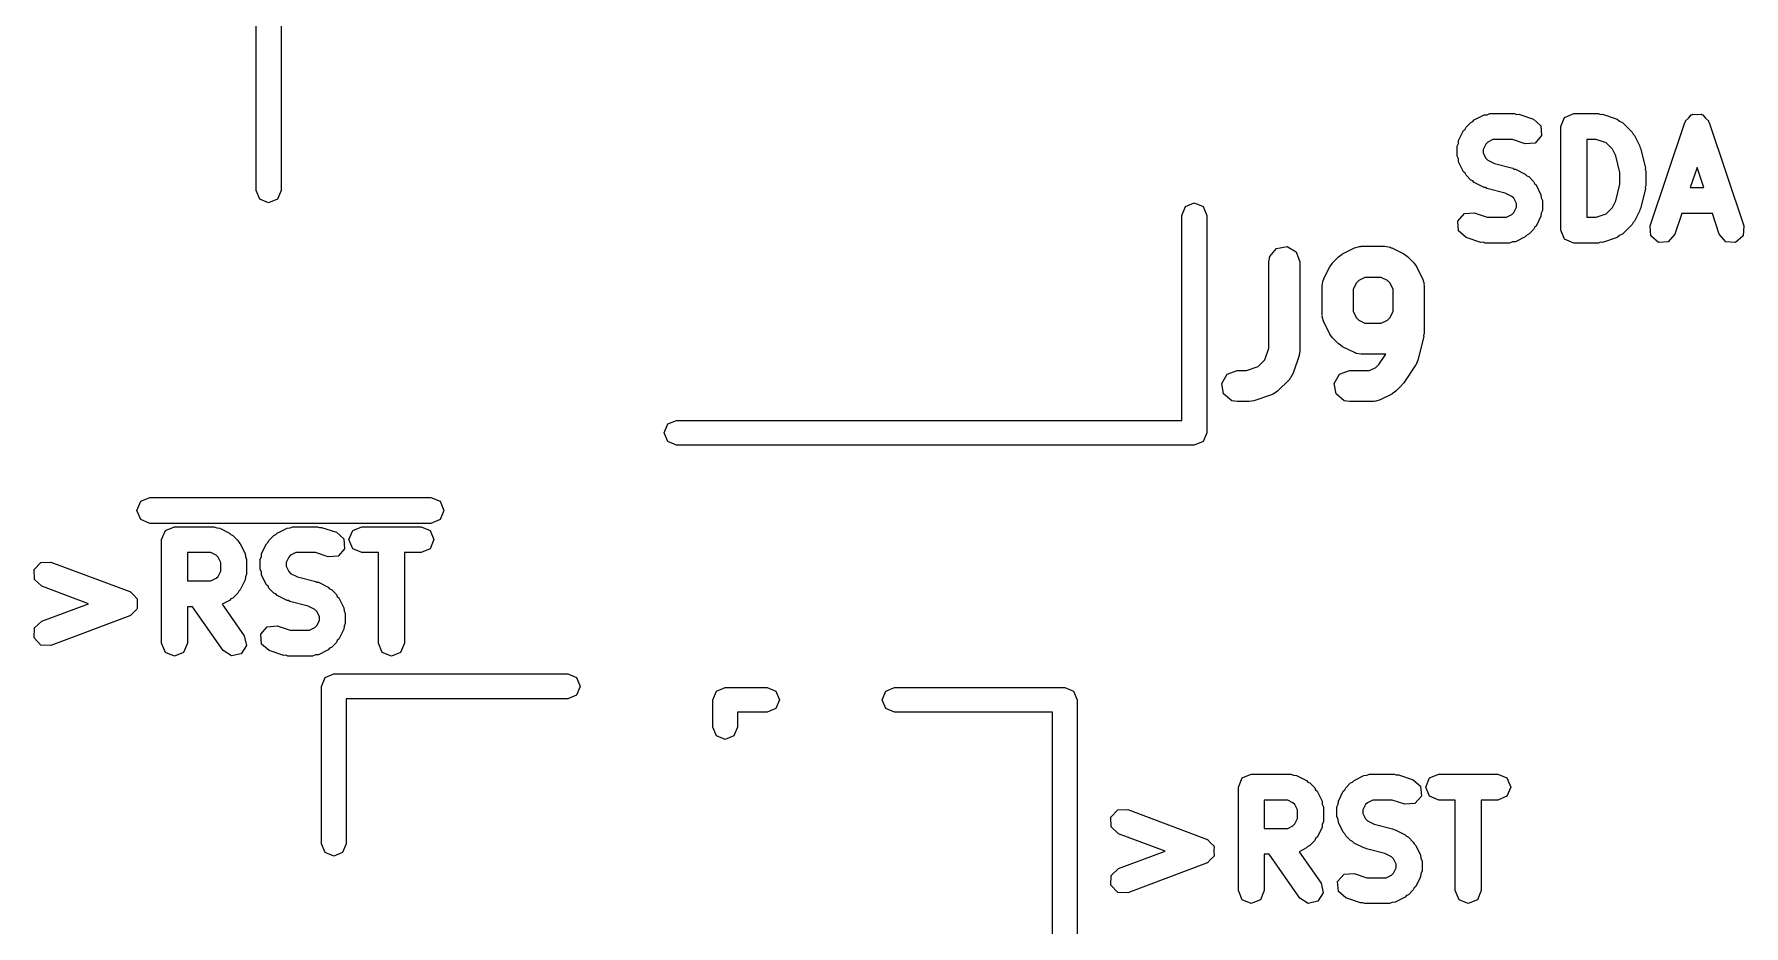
# Model space of a CAD drawing. Extents: x 83.3 to 116.7, y -116.6 to -83.3.
# Drawn here: x 83.42 to 91.68, y -98.49 to -94.19 of the extents above; entities that cross this region are included whole.
import ezdxf

# ---------------------------------------------------------------- set-up
doc = ezdxf.new("R2010")
doc.units = 0
doc.layers.add('BLACK', color=7, linetype='CONTINUOUS')

msp = doc.modelspace()

# ---------------------------------------------------------------- linework, layer by layer
at = {"layer": 'BLACK', "linetype": 'CONTINUOUS'}
for p, q in [((84.495, -94.94), (84.495, -91.06)), ((84.615, -91.06), (84.615, -94.94)), ((90.3374, -94.6346), (90.3612, -94.6108)), ((90.3612, -94.6108), (90.3707, -94.6069)), ((90.3707, -94.6069), (90.3774, -94.5991)), ((90.3774, -94.5991), (90.425, -94.5753)), ((90.425, -94.5753), (90.4395, -94.5743)), ((90.4395, -94.5743), (90.453, -94.5687)), ((90.453, -94.5687), (90.572, -94.5687)), ((90.572, -94.5687), (90.5815, -94.5726)), ((90.5815, -94.5726), (90.5918, -94.5719)), ((90.5918, -94.5719), (90.6632, -94.5957)), ((90.6632, -94.5957), (90.6994, -94.627)), ((90.7952, -94.6312), (90.8135, -94.587)), ((90.8135, -94.587), (90.8577, -94.5687)), ((90.8577, -94.5687), (90.9768, -94.5687)), ((90.9768, -94.5687), (90.9863, -94.5726)), ((90.9863, -94.5726), (90.9965, -94.5719)), ((90.9965, -94.5719), (91.068, -94.5957)), ((91.068, -94.5957), (91.079, -94.6052)), ((91.079, -94.6052), (91.0924, -94.6108)), ((91.0924, -94.6108), (91.14, -94.6584)), ((91.227, -95.1114), (91.3937, -94.6114)), ((91.3937, -94.6114), (91.3967, -94.6079)), ((91.3967, -94.6079), (91.3971, -94.6032)), ((91.3971, -94.6032), (91.412, -94.5903)), ((91.412, -94.5903), (91.425, -94.5753)), ((91.425, -94.5753), (91.4297, -94.575)), ((91.4297, -94.575), (91.4332, -94.5719)), ((91.4332, -94.5719), (91.453, -94.5733)), ((91.453, -94.5733), (91.4727, -94.5719)), ((91.4727, -94.5719), (91.4763, -94.575)), ((91.4763, -94.575), (91.4809, -94.5753)), ((91.4809, -94.5753), (91.4939, -94.5903)), ((91.4939, -94.5903), (91.5089, -94.6032)), ((91.5089, -94.6032), (91.5092, -94.6079)), ((91.5092, -94.6079), (91.5123, -94.6114)), ((91.5123, -94.6114), (91.6789, -95.1114)), ((90.3018, -94.6985), (90.3256, -94.6509)), ((90.3256, -94.6509), (90.3334, -94.6441)), ((90.3334, -94.6441), (90.3374, -94.6346)), ((90.4677, -94.6937), (90.4424, -94.7064)), ((90.5619, -94.6937), (90.4677, -94.6937)), ((90.6237, -94.7143), (90.5619, -94.6937)), ((90.7027, -94.6748), (90.6714, -94.7109)), ((90.6994, -94.627), (90.7027, -94.6748)), ((90.7952, -95.1312), (90.7952, -94.6312)), ((90.9202, -94.6937), (90.9202, -95.0687)), ((90.9666, -94.6937), (90.9202, -94.6937)), ((91.0145, -94.7096), (90.9666, -94.6937)), ((91.14, -94.6584), (91.144, -94.6679)), ((91.144, -94.6679), (91.1517, -94.6747)), ((91.1517, -94.6747), (91.1755, -94.7223)), ((90.2952, -94.7264), (90.3008, -94.713)), ((90.2952, -94.774), (90.2952, -94.7264)), ((90.3008, -94.7875), (90.2952, -94.774)), ((90.3008, -94.713), (90.3018, -94.6985)), ((90.4329, -94.7158), (90.4202, -94.7412)), ((90.4202, -94.7412), (90.4202, -94.7593)), ((90.4202, -94.7593), (90.4329, -94.7846)), ((90.4424, -94.7064), (90.4329, -94.7158)), ((90.6714, -94.7109), (90.6237, -94.7143)), ((91.0445, -94.7396), (91.0145, -94.7096)), ((91.0607, -94.7721), (91.0445, -94.7396)), ((91.081, -94.8532), (91.0607, -94.7721)), ((91.1755, -94.7223), (91.176, -94.7294)), ((91.176, -94.7294), (91.1803, -94.7351)), ((91.1803, -94.7351), (91.2041, -94.8303)), ((90.3018, -94.802), (90.3008, -94.7875)), ((90.3256, -94.8496), (90.3018, -94.802)), ((90.3334, -94.8564), (90.3256, -94.8496)), ((90.3374, -94.8659), (90.3334, -94.8564)), ((90.4329, -94.7846), (90.4424, -94.7941)), ((90.4424, -94.7941), (90.4748, -94.8103)), ((90.4748, -94.8103), (90.5634, -94.8325)), ((90.5634, -94.8325), (90.5691, -94.8367)), ((90.5691, -94.8367), (90.5762, -94.8372)), ((90.5762, -94.8372), (90.6238, -94.861)), ((91.081, -94.9092), (91.081, -94.8532)), ((91.2041, -94.8303), (91.2029, -94.8382)), ((91.2029, -94.8382), (91.206, -94.8455)), ((91.206, -94.8455), (91.206, -94.9169)), ((91.453, -94.8288), (91.4206, -94.9258)), ((91.4853, -94.9258), (91.453, -94.8288)), ((84.5126, -94.9824), (84.495, -94.94)), ((84.615, -94.94), (84.5974, -94.9824)), ((90.3612, -94.8897), (90.3374, -94.8659)), ((90.3707, -94.8936), (90.3612, -94.8897)), ((90.3774, -94.9014), (90.3707, -94.8936)), ((90.425, -94.9252), (90.3774, -94.9014)), ((90.4321, -94.9257), (90.425, -94.9252)), ((90.4378, -94.9299), (90.4321, -94.9257)), ((90.5264, -94.9521), (90.4378, -94.9299)), ((90.6238, -94.861), (90.6305, -94.8688)), ((90.6305, -94.8688), (90.64, -94.8727)), ((90.64, -94.8727), (90.6638, -94.8965)), ((90.6638, -94.8965), (90.6678, -94.906)), ((90.6678, -94.906), (90.6755, -94.9128)), ((90.6755, -94.9128), (90.6994, -94.9604)), ((91.0607, -94.9903), (91.081, -94.9092)), ((91.2041, -94.9321), (91.1803, -95.0273)), ((91.206, -94.9169), (91.2029, -94.9242)), ((91.2029, -94.9242), (91.2041, -94.9321)), ((91.4206, -94.9258), (91.4853, -94.9258)), ((84.555, -95), (84.5126, -94.9824)), ((84.5974, -94.9824), (84.555, -95)), ((88.965, -95.06), (88.9826, -95.0176)), ((88.9826, -95.0176), (89.025, -95)), ((89.025, -95), (89.0674, -95.0176)), ((89.0674, -95.0176), (89.085, -95.06)), ((90.5588, -94.9683), (90.5264, -94.9521)), ((90.5683, -94.9777), (90.5588, -94.9683)), ((90.581, -95.0031), (90.5683, -94.9777)), ((90.5683, -95.0465), (90.581, -95.0212)), ((90.581, -95.0212), (90.581, -95.0031)), ((90.6994, -94.9604), (90.7004, -94.9749)), ((90.7004, -94.9749), (90.706, -94.9883)), ((90.706, -94.9883), (90.706, -95.036)), ((91.0145, -95.0528), (91.0445, -95.0227)), ((91.0445, -95.0227), (91.0607, -94.9903)), ((88.965, -96.05), (88.965, -95.06)), ((89.085, -95.06), (89.085, -96.11)), ((90.2984, -95.0876), (90.3298, -95.0515)), ((90.3018, -95.1353), (90.2984, -95.0876)), ((90.3298, -95.0515), (90.3775, -95.0481)), ((90.3775, -95.0481), (90.4393, -95.0687)), ((90.4393, -95.0687), (90.5335, -95.0687)), ((90.5335, -95.0687), (90.5588, -95.056)), ((90.5588, -95.056), (90.5683, -95.0465)), ((90.6994, -95.0639), (90.6755, -95.1115)), ((90.7004, -95.0494), (90.6994, -95.0639)), ((90.706, -95.036), (90.7004, -95.0494)), ((90.9202, -95.0687), (90.9666, -95.0687)), ((90.9666, -95.0687), (91.0145, -95.0528)), ((91.14, -95.104), (91.0924, -95.1516)), ((91.144, -95.0945), (91.14, -95.104)), ((91.1517, -95.0877), (91.144, -95.0945)), ((91.1755, -95.0401), (91.1517, -95.0877)), ((91.176, -95.033), (91.1755, -95.0401)), ((91.1803, -95.0273), (91.176, -95.033)), ((91.379, -95.0508), (91.3456, -95.151)), ((91.527, -95.0508), (91.379, -95.0508)), ((91.5603, -95.151), (91.527, -95.0508)), ((90.338, -95.1667), (90.3018, -95.1353)), ((90.4094, -95.1905), (90.338, -95.1667)), ((90.4197, -95.1898), (90.4094, -95.1905)), ((90.4292, -95.1937), (90.4197, -95.1898)), ((90.5617, -95.1881), (90.5482, -95.1937)), ((90.5762, -95.1871), (90.5617, -95.1881)), ((90.6238, -95.1633), (90.5762, -95.1871)), ((90.6305, -95.1555), (90.6238, -95.1633)), ((90.64, -95.1516), (90.6305, -95.1555)), ((90.6638, -95.1278), (90.64, -95.1516)), ((90.6678, -95.1183), (90.6638, -95.1278)), ((90.6755, -95.1115), (90.6678, -95.1183)), ((90.8135, -95.1754), (90.7952, -95.1312)), ((90.8577, -95.1937), (90.8135, -95.1754)), ((90.9863, -95.1898), (90.9768, -95.1937)), ((90.9965, -95.1905), (90.9863, -95.1898)), ((91.068, -95.1667), (90.9965, -95.1905)), ((91.079, -95.1571), (91.068, -95.1667)), ((91.0924, -95.1516), (91.079, -95.1571)), ((91.2304, -95.1591), (91.227, -95.1114)), ((91.2665, -95.1905), (91.2304, -95.1591)), ((91.3143, -95.1871), (91.2665, -95.1905)), ((91.3456, -95.151), (91.3143, -95.1871)), ((91.5917, -95.1871), (91.5603, -95.151)), ((91.6394, -95.1905), (91.5917, -95.1871)), ((91.6755, -95.1591), (91.6394, -95.1905)), ((91.6789, -95.1114), (91.6755, -95.1591)), ((89.3854, -95.2846), (89.3899, -95.259)), ((89.3899, -95.259), (89.4229, -95.2197)), ((89.4229, -95.2197), (89.4734, -95.2108)), ((89.4734, -95.2108), (89.5179, -95.2364)), ((89.5179, -95.2364), (89.5354, -95.2846)), ((89.6931, -95.2887), (89.7217, -95.2602)), ((89.7217, -95.2602), (89.74, -95.2473)), ((89.74, -95.2473), (89.7412, -95.2461)), ((89.7412, -95.2461), (89.7983, -95.2176)), ((89.7983, -95.2176), (89.8233, -95.2101)), ((89.8233, -95.2101), (89.8276, -95.2112)), ((89.8276, -95.2112), (89.8318, -95.2096)), ((89.8318, -95.2096), (89.9461, -95.2096)), ((89.9461, -95.2096), (89.9718, -95.2142)), ((89.9718, -95.2142), (89.9752, -95.217)), ((89.9752, -95.217), (89.9797, -95.2176)), ((89.9797, -95.2176), (90.0368, -95.2461)), ((90.0368, -95.2461), (90.0548, -95.2595)), ((90.0548, -95.2595), (90.0563, -95.2602)), ((90.0563, -95.2602), (90.0849, -95.2887)), ((90.5482, -95.1937), (90.4292, -95.1937)), ((90.9768, -95.1937), (90.8577, -95.1937)), ((89.3854, -95.701), (89.3854, -95.2846)), ((89.5354, -95.2846), (89.5354, -95.7132)), ((89.6505, -95.3654), (89.679, -95.3082)), ((89.679, -95.3082), (89.6924, -95.2902)), ((89.6924, -95.2902), (89.6931, -95.2887)), ((90.0849, -95.2887), (90.0977, -95.3071)), ((90.0977, -95.3071), (90.0989, -95.3082)), ((90.0989, -95.3082), (90.1275, -95.3654)), ((89.6426, -95.3989), (89.6471, -95.3733)), ((89.6426, -95.5418), (89.6426, -95.3989)), ((89.6471, -95.3733), (89.65, -95.3698)), ((89.65, -95.3698), (89.6505, -95.3654)), ((89.8078, -95.3862), (89.7926, -95.4166)), ((89.7926, -95.4166), (89.7926, -95.5241)), ((89.8191, -95.3748), (89.8078, -95.3862)), ((89.8495, -95.3596), (89.8191, -95.3748)), ((89.9284, -95.3596), (89.8495, -95.3596)), ((89.9588, -95.3748), (89.9284, -95.3596)), ((89.9702, -95.3862), (89.9588, -95.3748)), ((89.9854, -95.4166), (89.9702, -95.3862)), ((89.9854, -95.5241), (89.9854, -95.4166)), ((90.1275, -95.3654), (90.1349, -95.3903)), ((90.1349, -95.3903), (90.1339, -95.3947)), ((90.1339, -95.3947), (90.1354, -95.3989)), ((90.1354, -95.3989), (90.1354, -95.6275)), ((89.6441, -95.546), (89.6426, -95.5418)), ((89.6431, -95.5504), (89.6441, -95.546)), ((89.6505, -95.5753), (89.6431, -95.5504)), ((89.679, -95.6325), (89.6505, -95.5753)), ((89.7926, -95.5241), (89.8078, -95.5545)), ((89.8078, -95.5545), (89.8191, -95.5659)), ((89.8191, -95.5659), (89.8495, -95.5811)), ((89.8495, -95.5811), (89.9284, -95.5811)), ((89.9284, -95.5811), (89.9588, -95.5659)), ((89.9588, -95.5659), (89.9702, -95.5545)), ((89.9702, -95.5545), (89.9854, -95.5241)), ((89.6802, -95.6336), (89.679, -95.6325)), ((89.6931, -95.652), (89.6802, -95.6336)), ((89.7217, -95.6805), (89.6931, -95.652)), ((89.7232, -95.6812), (89.7217, -95.6805)), ((89.7412, -95.6946), (89.7232, -95.6812)), ((90.1332, -95.6457), (90.1046, -95.76)), ((90.1354, -95.6275), (90.1328, -95.6422)), ((90.1328, -95.6422), (90.1332, -95.6457)), ((89.3342, -95.7905), (89.3663, -95.7584)), ((89.3663, -95.7584), (89.3854, -95.701)), ((89.5316, -95.7369), (89.503, -95.8226)), ((89.5354, -95.7132), (89.5315, -95.7353)), ((89.5315, -95.7353), (89.5316, -95.7369)), ((89.7983, -95.7231), (89.7412, -95.6946)), ((89.8028, -95.7237), (89.7983, -95.7231)), ((89.8062, -95.7265), (89.8028, -95.7237)), ((89.8318, -95.7311), (89.8062, -95.7265)), ((89.9461, -95.7311), (89.8318, -95.7311)), ((89.9164, -95.7797), (89.9497, -95.7298)), ((89.9497, -95.7298), (89.9461, -95.7311)), ((90.1046, -95.76), (90.0943, -95.783)), ((89.158, -95.8716), (89.1836, -95.8272)), ((89.1836, -95.8272), (89.2318, -95.8096)), ((89.2318, -95.8096), (89.2768, -95.8096)), ((89.2768, -95.8096), (89.3342, -95.7905)), ((89.4868, -95.8479), (89.4849, -95.852)), ((89.4906, -95.8455), (89.4868, -95.8479)), ((89.503, -95.8226), (89.4906, -95.8455)), ((89.7008, -95.8716), (89.7265, -95.8272)), ((89.7265, -95.8272), (89.7747, -95.8096)), ((89.7747, -95.8096), (89.8713, -95.8096)), ((89.8713, -95.8096), (89.9017, -95.7944)), ((89.9017, -95.7944), (89.9164, -95.7797)), ((90.0942, -95.7834), (90.0371, -95.8691)), ((90.0943, -95.783), (90.0942, -95.7834)), ((89.1669, -95.9221), (89.158, -95.8716)), ((89.2062, -95.9551), (89.1669, -95.9221)), ((89.3984, -95.9272), (89.3127, -95.9558)), ((89.4019, -95.9244), (89.3984, -95.9272)), ((89.4064, -95.924), (89.4019, -95.9244)), ((89.4277, -95.9091), (89.4064, -95.924)), ((89.4849, -95.852), (89.4277, -95.9091)), ((89.7097, -95.9221), (89.7008, -95.8716)), ((89.749, -95.9551), (89.7097, -95.9221)), ((89.9797, -95.9231), (89.9225, -95.9517)), ((89.9808, -95.922), (89.9797, -95.9231)), ((89.9992, -95.9091), (89.9808, -95.922)), ((90.0277, -95.8805), (89.9992, -95.9091)), ((90.0292, -95.8774), (90.0277, -95.8805)), ((90.0371, -95.8691), (90.0292, -95.8774)), ((89.2318, -95.9596), (89.2062, -95.9551)), ((89.289, -95.9596), (89.2318, -95.9596)), ((89.2905, -95.9591), (89.289, -95.9596)), ((89.3127, -95.9558), (89.2905, -95.9591)), ((89.7747, -95.9596), (89.749, -95.9551)), ((89.889, -95.9596), (89.7747, -95.9596)), ((89.8932, -95.9581), (89.889, -95.9596)), ((89.8976, -95.9591), (89.8932, -95.9581)), ((89.9225, -95.9517), (89.8976, -95.9591)), ((86.465, -96.11), (86.4826, -96.0676)), ((86.4826, -96.0676), (86.525, -96.05)), ((86.525, -96.05), (88.965, -96.05)), ((86.4826, -96.1524), (86.465, -96.11)), ((86.525, -96.17), (86.4826, -96.1524)), ((89.025, -96.17), (86.525, -96.17)), ((89.0674, -96.1524), (89.025, -96.17)), ((89.085, -96.11), (89.0674, -96.1524)), ((83.9374, -96.4408), (83.9815, -96.4225)), ((83.9815, -96.4225), (85.3387, -96.4225)), ((85.3387, -96.4225), (85.3829, -96.4408)), ((83.919, -96.485), (83.9374, -96.4408)), ((83.9374, -96.5292), (83.919, -96.485)), ((85.3829, -96.4408), (85.4012, -96.485)), ((85.4012, -96.485), (85.3829, -96.5292)), ((83.9815, -96.5475), (83.9374, -96.5292)), ((85.3387, -96.5475), (83.9815, -96.5475)), ((84.0381, -96.6262), (84.0564, -96.582)), ((84.0564, -96.582), (84.1006, -96.5637)), ((84.1006, -96.5637), (84.2911, -96.5637)), ((84.2911, -96.5637), (84.3045, -96.5693)), ((84.3045, -96.5693), (84.319, -96.5703)), ((84.319, -96.5703), (84.3666, -96.5941)), ((84.5965, -96.5941), (84.6441, -96.5703)), ((84.6441, -96.5703), (84.6586, -96.5693)), ((84.6586, -96.5693), (84.672, -96.5637)), ((84.672, -96.5637), (84.7911, -96.5637)), ((84.7911, -96.5637), (84.8006, -96.5676)), ((84.8006, -96.5676), (84.8108, -96.5669)), ((84.8108, -96.5669), (84.8823, -96.5907)), ((84.8823, -96.5907), (84.9184, -96.6221)), ((84.9429, -96.6262), (84.9612, -96.582)), ((84.9612, -96.582), (85.0054, -96.5637)), ((85.0054, -96.5637), (85.2911, -96.5637)), ((85.2911, -96.5637), (85.3353, -96.582)), ((85.3353, -96.582), (85.3536, -96.6262)), ((85.3829, -96.5292), (85.3387, -96.5475)), ((84.0381, -97.1262), (84.0381, -96.6262)), ((84.3666, -96.5941), (84.3734, -96.6019)), ((84.3734, -96.6019), (84.3829, -96.6058)), ((84.3829, -96.6058), (84.4067, -96.6296)), ((84.4067, -96.6296), (84.4106, -96.6391)), ((84.4106, -96.6391), (84.4184, -96.6459)), ((84.4184, -96.6459), (84.4422, -96.6935)), ((84.5209, -96.6935), (84.5447, -96.6459)), ((84.5447, -96.6459), (84.5525, -96.6391)), ((84.5525, -96.6391), (84.5564, -96.6296)), ((84.5564, -96.6296), (84.5802, -96.6058)), ((84.5802, -96.6058), (84.5897, -96.6019)), ((84.5897, -96.6019), (84.5965, -96.5941)), ((84.9218, -96.6698), (84.8905, -96.7059)), ((84.9184, -96.6221), (84.9218, -96.6698)), ((84.9612, -96.6704), (84.9429, -96.6262)), ((85.0054, -96.6887), (84.9612, -96.6704)), ((85.3353, -96.6704), (85.2911, -96.6887)), ((85.3536, -96.6262), (85.3353, -96.6704)), ((83.423, -96.7709), (83.4557, -96.736)), ((83.4557, -96.736), (83.5035, -96.7343)), ((83.5035, -96.7343), (83.8844, -96.8772)), ((84.1631, -96.6887), (84.1631, -96.8256)), ((84.2763, -96.6887), (84.1631, -96.6887)), ((84.3017, -96.7014), (84.2763, -96.6887)), ((84.3111, -96.7108), (84.3017, -96.7014)), ((84.3238, -96.7362), (84.3111, -96.7108)), ((84.3238, -96.7781), (84.3238, -96.7362)), ((84.4422, -96.6935), (84.4432, -96.708)), ((84.4432, -96.708), (84.4488, -96.7214)), ((84.4488, -96.7214), (84.4488, -96.7929)), ((84.5143, -96.7214), (84.5199, -96.708)), ((84.5143, -96.769), (84.5143, -96.7214)), ((84.5199, -96.708), (84.5209, -96.6935)), ((84.652, -96.7108), (84.6393, -96.7362)), ((84.6393, -96.7362), (84.6393, -96.7543)), ((84.6393, -96.7543), (84.652, -96.7796)), ((84.6614, -96.7014), (84.652, -96.7108)), ((84.6868, -96.6887), (84.6614, -96.7014)), ((84.7809, -96.6887), (84.6868, -96.6887)), ((84.8427, -96.7093), (84.7809, -96.6887)), ((84.8905, -96.7059), (84.8427, -96.7093)), ((85.0857, -96.6887), (85.0054, -96.6887)), ((85.0857, -97.1262), (85.0857, -96.6887)), ((85.2911, -96.6887), (85.2107, -96.6887)), ((85.2107, -96.6887), (85.2107, -97.1262)), ((83.4246, -96.8187), (83.423, -96.7709)), ((83.4596, -96.8514), (83.4246, -96.8187)), ((84.1631, -96.8256), (84.2763, -96.8256)), ((84.2763, -96.8256), (84.3017, -96.8129)), ((84.3017, -96.8129), (84.3111, -96.8035)), ((84.3111, -96.8035), (84.3238, -96.7781)), ((84.4422, -96.8208), (84.4184, -96.8684)), ((84.4432, -96.8063), (84.4422, -96.8208)), ((84.4488, -96.7929), (84.4432, -96.8063)), ((84.5199, -96.7825), (84.5143, -96.769)), ((84.5209, -96.797), (84.5199, -96.7825)), ((84.5447, -96.8446), (84.5209, -96.797)), ((84.652, -96.7796), (84.6614, -96.7891)), ((84.6614, -96.7891), (84.6938, -96.8053)), ((84.6938, -96.8053), (84.7824, -96.8275)), ((84.7824, -96.8275), (84.7881, -96.8317)), ((84.7881, -96.8317), (84.7952, -96.8322)), ((84.7952, -96.8322), (84.8428, -96.856)), ((83.6845, -96.9357), (83.4596, -96.8514)), ((83.8844, -96.8772), (83.8861, -96.8787)), ((83.8861, -96.8787), (83.8884, -96.8788)), ((83.8884, -96.8788), (83.9034, -96.8949)), ((83.9034, -96.8949), (83.9194, -96.9099)), ((83.9194, -96.9099), (83.9195, -96.9121)), ((83.9195, -96.9121), (83.921, -96.9138)), ((83.921, -96.9138), (83.9203, -96.9357)), ((84.3666, -96.9202), (84.3309, -96.9381)), ((84.3734, -96.9124), (84.3666, -96.9202)), ((84.3829, -96.9085), (84.3734, -96.9124)), ((84.4067, -96.8847), (84.3829, -96.9085)), ((84.4106, -96.8752), (84.4067, -96.8847)), ((84.4184, -96.8684), (84.4106, -96.8752)), ((84.5525, -96.8514), (84.5447, -96.8446)), ((84.5564, -96.8609), (84.5525, -96.8514)), ((84.5802, -96.8847), (84.5564, -96.8609)), ((84.5897, -96.8886), (84.5802, -96.8847)), ((84.5965, -96.8964), (84.5897, -96.8886)), ((84.6441, -96.9202), (84.5965, -96.8964)), ((84.6512, -96.9207), (84.6441, -96.9202)), ((84.6569, -96.9249), (84.6512, -96.9207)), ((84.8428, -96.856), (84.8496, -96.8638)), ((84.8496, -96.8638), (84.8591, -96.8677)), ((84.8591, -96.8677), (84.8829, -96.8915)), ((84.8829, -96.8915), (84.8868, -96.901)), ((84.8868, -96.901), (84.8946, -96.9078)), ((84.8946, -96.9078), (84.9184, -96.9554)), ((83.4596, -97.02), (83.6845, -96.9357)), ((83.8844, -96.9942), (83.5035, -97.1371)), ((83.8861, -96.9927), (83.8844, -96.9942)), ((83.8884, -96.9926), (83.8861, -96.9927)), ((83.9034, -96.9766), (83.8884, -96.9926)), ((83.9194, -96.9616), (83.9034, -96.9766)), ((83.9195, -96.9593), (83.9194, -96.9616)), ((83.921, -96.9577), (83.9195, -96.9593)), ((83.9203, -96.9357), (83.921, -96.9577)), ((84.1871, -96.9506), (84.1631, -96.9506)), ((84.1631, -96.9506), (84.1631, -97.1262)), ((84.3351, -97.162), (84.1871, -96.9506)), ((84.3309, -96.9381), (84.4375, -97.0903)), ((84.7454, -96.9471), (84.6569, -96.9249)), ((84.7779, -96.9633), (84.7454, -96.9471)), ((84.7873, -96.9727), (84.7779, -96.9633)), ((84.8, -96.9981), (84.7873, -96.9727)), ((84.8, -97.0162), (84.8, -96.9981)), ((84.9184, -96.9554), (84.9194, -96.9699)), ((84.9194, -96.9699), (84.925, -96.9833)), ((84.925, -96.9833), (84.925, -97.031)), ((83.423, -97.1005), (83.4246, -97.0527)), ((83.4246, -97.0527), (83.4596, -97.02)), ((84.5175, -97.0826), (84.5488, -97.0465)), ((84.5209, -97.1303), (84.5175, -97.0826)), ((84.5488, -97.0465), (84.5965, -97.0431)), ((84.5965, -97.0431), (84.6584, -97.0637)), ((84.6584, -97.0637), (84.7525, -97.0637)), ((84.7525, -97.0637), (84.7779, -97.051)), ((84.7779, -97.051), (84.7873, -97.0415)), ((84.7873, -97.0415), (84.8, -97.0162)), ((84.9184, -97.0589), (84.8946, -97.1065)), ((84.9194, -97.0444), (84.9184, -97.0589)), ((84.925, -97.031), (84.9194, -97.0444)), ((83.4557, -97.1355), (83.423, -97.1005)), ((83.5035, -97.1371), (83.4557, -97.1355)), ((84.0564, -97.1704), (84.0381, -97.1262)), ((84.1006, -97.1887), (84.0564, -97.1704)), ((84.1448, -97.1704), (84.1006, -97.1887)), ((84.1631, -97.1262), (84.1448, -97.1704)), ((84.3754, -97.1877), (84.3351, -97.162)), ((84.4479, -97.1371), (84.4222, -97.1774)), ((84.4375, -97.0903), (84.4479, -97.1371)), ((84.557, -97.1617), (84.5209, -97.1303)), ((84.6285, -97.1855), (84.557, -97.1617)), ((84.8428, -97.1583), (84.7952, -97.1821)), ((84.8496, -97.1505), (84.8428, -97.1583)), ((84.8591, -97.1466), (84.8496, -97.1505)), ((84.8829, -97.1228), (84.8591, -97.1466)), ((84.8868, -97.1133), (84.8829, -97.1228)), ((84.8946, -97.1065), (84.8868, -97.1133)), ((85.104, -97.1704), (85.0857, -97.1262)), ((85.1482, -97.1887), (85.104, -97.1704)), ((85.1924, -97.1704), (85.1482, -97.1887)), ((85.2107, -97.1262), (85.1924, -97.1704)), ((84.4222, -97.1774), (84.3754, -97.1877)), ((84.6387, -97.1848), (84.6285, -97.1855)), ((84.6482, -97.1887), (84.6387, -97.1848)), ((84.7673, -97.1887), (84.6482, -97.1887)), ((84.7807, -97.1831), (84.7673, -97.1887)), ((84.7952, -97.1821), (84.7807, -97.1831)), ((84.81, -97.335), (84.8276, -97.2926)), ((84.81, -98.095), (84.81, -97.335)), ((84.8276, -97.2926), (84.87, -97.275)), ((84.87, -97.275), (86, -97.275)), ((86, -97.275), (86.0424, -97.2926)), ((86.0424, -97.2926), (86.06, -97.335)), ((86.06, -97.335), (86.0424, -97.3774)), ((86, -97.395), (84.93, -97.395)), ((84.93, -97.395), (84.93, -98.095)), ((86.0424, -97.3774), (86, -97.395)), ((86.7, -97.4), (86.7176, -97.3576)), ((86.7, -97.5315), (86.7, -97.4)), ((86.7176, -97.3576), (86.76, -97.34)), ((86.76, -97.34), (86.9625, -97.34)), ((86.9625, -97.34), (87.0049, -97.3576)), ((87.0049, -97.3576), (87.0225, -97.4)), ((87.0225, -97.4), (87.0049, -97.4424)), ((87.5175, -97.4), (87.5351, -97.3576)), ((87.5351, -97.4424), (87.5175, -97.4)), ((87.5351, -97.3576), (87.5775, -97.34)), ((87.5775, -97.34), (88.4, -97.34)), ((88.4, -97.34), (88.4424, -97.3576)), ((88.4424, -97.3576), (88.46, -97.4)), ((88.46, -97.4), (88.46, -102.6)), ((86.9625, -97.46), (86.82, -97.46)), ((86.82, -97.46), (86.82, -97.5315)), ((87.0049, -97.4424), (86.9625, -97.46)), ((87.5775, -97.46), (87.5351, -97.4424)), ((88.34, -97.46), (87.5775, -97.46)), ((88.34, -102.54), (88.34, -97.46)), ((86.7176, -97.574), (86.7, -97.5315)), ((86.76, -97.5915), (86.7176, -97.574)), ((86.8024, -97.574), (86.76, -97.5915)), ((86.82, -97.5315), (86.8024, -97.574)), ((89.2381, -97.8212), (89.2564, -97.777)), ((89.2381, -98.3212), (89.2381, -97.8212)), ((89.2564, -97.777), (89.3006, -97.7587)), ((89.3006, -97.7587), (89.4911, -97.7587)), ((89.4911, -97.7587), (89.5045, -97.7643)), ((89.5045, -97.7643), (89.519, -97.7653)), ((89.519, -97.7653), (89.5666, -97.7891)), ((89.5666, -97.7891), (89.5734, -97.7969)), ((89.5734, -97.7969), (89.5829, -97.8008)), ((89.5829, -97.8008), (89.6067, -97.8246)), ((89.6067, -97.8246), (89.6106, -97.8341)), ((89.7525, -97.8341), (89.7564, -97.8246)), ((89.7564, -97.8246), (89.7802, -97.8008)), ((89.7802, -97.8008), (89.7897, -97.7969)), ((89.7897, -97.7969), (89.7965, -97.7891)), ((89.7965, -97.7891), (89.8441, -97.7653)), ((89.8441, -97.7653), (89.8586, -97.7643)), ((89.8586, -97.7643), (89.872, -97.7587)), ((89.872, -97.7587), (89.9911, -97.7587)), ((89.9911, -97.7587), (90.0006, -97.7626)), ((90.0006, -97.7626), (90.0108, -97.7619)), ((90.0108, -97.7619), (90.0823, -97.7857)), ((90.0823, -97.7857), (90.1184, -97.817)), ((90.1184, -97.817), (90.1218, -97.8648)), ((90.1429, -97.8212), (90.1612, -97.777)), ((90.1612, -97.8654), (90.1429, -97.8212)), ((90.1612, -97.777), (90.2054, -97.7587)), ((90.2054, -97.7587), (90.4911, -97.7587)), ((90.4911, -97.7587), (90.5353, -97.777)), ((90.5353, -97.777), (90.5536, -97.8212)), ((90.5536, -97.8212), (90.5353, -97.8654)), ((89.3631, -97.8837), (89.3631, -98.0206)), ((89.4763, -97.8837), (89.3631, -97.8837)), ((89.5017, -97.8964), (89.4763, -97.8837)), ((89.5111, -97.9058), (89.5017, -97.8964)), ((89.5238, -97.9312), (89.5111, -97.9058)), ((89.6106, -97.8341), (89.6184, -97.8409)), ((89.6184, -97.8409), (89.6422, -97.8885)), ((89.6422, -97.8885), (89.6432, -97.903)), ((89.6432, -97.903), (89.6488, -97.9164)), ((89.7143, -97.9164), (89.7199, -97.903)), ((89.7199, -97.903), (89.7209, -97.8885)), ((89.7209, -97.8885), (89.7447, -97.8409)), ((89.7447, -97.8409), (89.7525, -97.8341)), ((89.852, -97.9058), (89.8393, -97.9312)), ((89.8614, -97.8964), (89.852, -97.9058)), ((89.8868, -97.8837), (89.8614, -97.8964)), ((89.9809, -97.8837), (89.8868, -97.8837)), ((90.0427, -97.9043), (89.9809, -97.8837)), ((90.0905, -97.9009), (90.0427, -97.9043)), ((90.1218, -97.8648), (90.0905, -97.9009)), ((90.2054, -97.8837), (90.1612, -97.8654)), ((90.2857, -97.8837), (90.2054, -97.8837)), ((90.2857, -98.3212), (90.2857, -97.8837)), ((90.4911, -97.8837), (90.4107, -97.8837)), ((90.4107, -97.8837), (90.4107, -98.3212)), ((90.5353, -97.8654), (90.4911, -97.8837)), ((88.623, -97.9659), (88.6557, -97.931)), ((88.6246, -98.0137), (88.623, -97.9659)), ((88.6557, -97.931), (88.7035, -97.9293)), ((88.7035, -97.9293), (89.0844, -98.0722)), ((89.5111, -97.9985), (89.5238, -97.9731)), ((89.5238, -97.9731), (89.5238, -97.9312)), ((89.6488, -97.9879), (89.6432, -98.0013)), ((89.6488, -97.9164), (89.6488, -97.9879)), ((89.7143, -97.964), (89.7143, -97.9164)), ((89.7199, -97.9775), (89.7143, -97.964)), ((89.7209, -97.992), (89.7199, -97.9775)), ((89.7447, -98.0396), (89.7209, -97.992)), ((89.8393, -97.9312), (89.8393, -97.9493)), ((89.8393, -97.9493), (89.852, -97.9746)), ((89.852, -97.9746), (89.8614, -97.9841)), ((89.8614, -97.9841), (89.8938, -98.0003)), ((88.6596, -98.0464), (88.6246, -98.0137)), ((88.8845, -98.1307), (88.6596, -98.0464)), ((89.0844, -98.0722), (89.0861, -98.0737)), ((89.0861, -98.0737), (89.0884, -98.0738)), ((89.0884, -98.0738), (89.1034, -98.0899)), ((89.3631, -98.0206), (89.4763, -98.0206)), ((89.4763, -98.0206), (89.5017, -98.0079)), ((89.5017, -98.0079), (89.5111, -97.9985)), ((89.6067, -98.0797), (89.5829, -98.1035)), ((89.6106, -98.0702), (89.6067, -98.0797)), ((89.6184, -98.0634), (89.6106, -98.0702)), ((89.6422, -98.0158), (89.6184, -98.0634)), ((89.6432, -98.0013), (89.6422, -98.0158)), ((89.7525, -98.0464), (89.7447, -98.0396)), ((89.7564, -98.0559), (89.7525, -98.0464)), ((89.7802, -98.0797), (89.7564, -98.0559)), ((89.7897, -98.0836), (89.7802, -98.0797)), ((89.8938, -98.0003), (89.9824, -98.0225)), ((89.9824, -98.0225), (89.9881, -98.0267)), ((89.9881, -98.0267), (89.9952, -98.0272)), ((89.9952, -98.0272), (90.0428, -98.051)), ((90.0428, -98.051), (90.0496, -98.0588)), ((90.0496, -98.0588), (90.0591, -98.0627)), ((90.0591, -98.0627), (90.0829, -98.0865)), ((84.8276, -98.1374), (84.81, -98.095)), ((84.87, -98.155), (84.8276, -98.1374)), ((84.9124, -98.1374), (84.87, -98.155)), ((84.93, -98.095), (84.9124, -98.1374)), ((88.6596, -98.215), (88.8845, -98.1307)), ((89.1034, -98.0899), (89.1194, -98.1049)), ((89.1194, -98.1566), (89.1034, -98.1716)), ((89.1194, -98.1049), (89.1195, -98.1071)), ((89.1195, -98.1543), (89.1194, -98.1566)), ((89.1195, -98.1071), (89.121, -98.1088)), ((89.121, -98.1527), (89.1195, -98.1543)), ((89.121, -98.1088), (89.1203, -98.1307)), ((89.1203, -98.1307), (89.121, -98.1527)), ((89.3871, -98.1456), (89.3631, -98.1456)), ((89.3631, -98.1456), (89.3631, -98.3212)), ((89.5351, -98.357), (89.3871, -98.1456)), ((89.5666, -98.1152), (89.5309, -98.1331)), ((89.5309, -98.1331), (89.6375, -98.2853)), ((89.5734, -98.1074), (89.5666, -98.1152)), ((89.5829, -98.1035), (89.5734, -98.1074)), ((89.7965, -98.0914), (89.7897, -98.0836)), ((89.8441, -98.1152), (89.7965, -98.0914)), ((89.8512, -98.1157), (89.8441, -98.1152)), ((89.8569, -98.1199), (89.8512, -98.1157)), ((89.9454, -98.1421), (89.8569, -98.1199)), ((89.9779, -98.1583), (89.9454, -98.1421)), ((89.9873, -98.1677), (89.9779, -98.1583)), ((90.0829, -98.0865), (90.0868, -98.096)), ((90.0868, -98.096), (90.0946, -98.1028)), ((90.0946, -98.1028), (90.1184, -98.1504)), ((90.1184, -98.1504), (90.1194, -98.1649)), ((88.6246, -98.2477), (88.6596, -98.215)), ((89.0844, -98.1892), (88.7035, -98.3321)), ((89.0861, -98.1877), (89.0844, -98.1892)), ((89.0884, -98.1876), (89.0861, -98.1877)), ((89.1034, -98.1716), (89.0884, -98.1876)), ((89.7175, -98.2776), (89.7488, -98.2415)), ((89.7488, -98.2415), (89.7965, -98.2381)), ((89.7965, -98.2381), (89.8584, -98.2587)), ((89.9779, -98.246), (89.9873, -98.2365)), ((90, -98.1931), (89.9873, -98.1677)), ((89.9873, -98.2365), (90, -98.2112)), ((90, -98.2112), (90, -98.1931)), ((90.1194, -98.2394), (90.1184, -98.2539)), ((90.1194, -98.1649), (90.125, -98.1783)), ((90.125, -98.226), (90.1194, -98.2394)), ((90.125, -98.1783), (90.125, -98.226)), ((88.623, -98.2955), (88.6246, -98.2477)), ((88.6557, -98.3305), (88.623, -98.2955)), ((89.2564, -98.3654), (89.2381, -98.3212)), ((89.3631, -98.3212), (89.3448, -98.3654)), ((89.6375, -98.2853), (89.6479, -98.3321)), ((89.7209, -98.3253), (89.7175, -98.2776)), ((89.757, -98.3567), (89.7209, -98.3253)), ((89.8584, -98.2587), (89.9525, -98.2587)), ((89.9525, -98.2587), (89.9779, -98.246)), ((90.0829, -98.3178), (90.0591, -98.3416)), ((90.0868, -98.3083), (90.0829, -98.3178)), ((90.0946, -98.3015), (90.0868, -98.3083)), ((90.1184, -98.2539), (90.0946, -98.3015)), ((90.304, -98.3654), (90.2857, -98.3212)), ((90.4107, -98.3212), (90.3924, -98.3654)), ((88.7035, -98.3321), (88.6557, -98.3305)), ((89.3006, -98.3837), (89.2564, -98.3654)), ((89.3448, -98.3654), (89.3006, -98.3837)), ((89.5754, -98.3827), (89.5351, -98.357)), ((89.6221, -98.3724), (89.5754, -98.3827)), ((89.6479, -98.3321), (89.6221, -98.3724)), ((89.8284, -98.3805), (89.757, -98.3567)), ((89.8387, -98.3798), (89.8284, -98.3805)), ((89.8482, -98.3837), (89.8387, -98.3798)), ((89.9673, -98.3837), (89.8482, -98.3837)), ((89.9807, -98.3781), (89.9673, -98.3837)), ((89.9952, -98.3771), (89.9807, -98.3781)), ((90.0428, -98.3533), (89.9952, -98.3771)), ((90.0496, -98.3455), (90.0428, -98.3533)), ((90.0591, -98.3416), (90.0496, -98.3455)), ((90.3482, -98.3837), (90.304, -98.3654)), ((90.3924, -98.3654), (90.3482, -98.3837))]:
    msp.add_line(p, q, dxfattribs=at)

doc.saveas('drawing.dxf')
